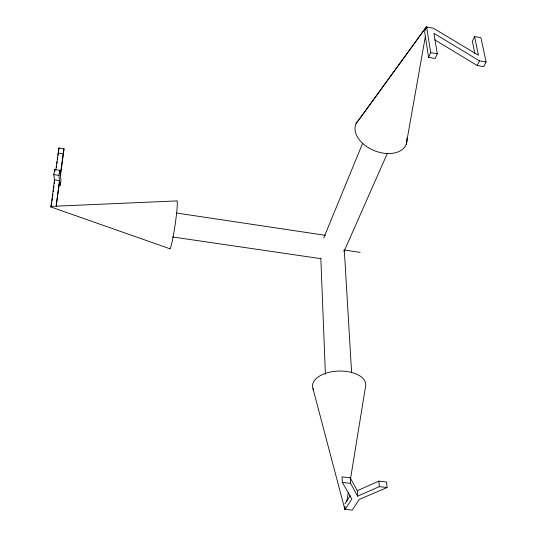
<?xml version="1.0" encoding="UTF-8"?>
<svg xmlns="http://www.w3.org/2000/svg" width="537" height="537" viewBox="0 0 537 537"><rect width="100%" height="100%" fill="white"/><g stroke="black" fill="none" stroke-linecap="round" stroke-linejoin="round"><path stroke-width="0.81" d="M169.994 248.792L50.928 206.973L51.015 206.383L54.371 206.242M51.022 206.443L50.928 206.973M50.988 206.711L54.472 179.861L53.781 174.606L54.767 169.564L59.896 170.35L60.265 174.867L64.004 148.769L58.976 147.984L55.774 170.061M52.096 200.59L52.411 198.173M52.619 196.562L52.935 194.146M53.25 191.729L53.458 190.118M53.666 188.507L53.982 186.091M54.297 183.674L54.506 182.063M56.439 167.437L56.647 165.819M56.969 163.389L57.177 161.765M57.493 159.335L57.707 157.71M58.023 155.28L58.238 153.656M58.446 152.038L58.976 147.984M56.056 206.604L59.486 180.62L58.936 175.391L59.896 170.35M64.004 148.769L60.473 175.498L60.976 180.633L60.077 185.426L58.452 185.178M346.882 501.115L348.224 492.852M350.379 479.642L365.583 386.311A26.635 14.271 -1.8 0 0 336.665 371.161A26.635 14.271 -1.8 0 0 313.642 390.037M406.241 144.319L425.264 37.026M56.09 206.658L59.694 181.211L60.077 185.426M50.975 206.678L51.847 202.154M323.704 237.992L362.683 143.178M426.586 27.28C427.882 26.971 425.593 27.367 426.747 26.89M424.928 31.079L426.653 27.025L433.393 28.246L478.413 55.244L474.601 36.576L480.957 37.738L486.072 62.01L483.75 66.669L477.151 65.494L434.715 39.798M486.072 62.01L479.447 60.829L433.943 33.354L437.286 53.794L435.171 58.526L428.593 57.358L430.681 52.619L426.653 27.025M343.861 251.813L387.419 153.246M474.601 36.576L472.385 41.242L474.829 53.418M477.151 65.494L479.447 60.829M344.835 509.351L345.539 509.371L344.841 509.391L312.977 388.613M344.922 503.974L350.211 495.624M356.031 123.732L426.324 26.951L358.763 119.952A27.139 17.64 21.8 0 0 375.235 150.991A27.139 17.64 21.8 0 0 406.925 138.11M345.063 509.512L345.392 509.23M357.273 490.711L378.874 481.125L386.606 482.025L387.043 487.536L359.246 499.45L352.252 510.15L345.184 509.365L351.836 498.987L342.331 482.387L342.062 476.863L350.245 477.809L357.273 490.711L357.588 496.175L379.283 486.643L387.043 487.536M56.043 206.168L176.646 200.925A24.34 1.718 -81.6 0 1 175.022 225.365A24.34 1.718 -81.6 0 1 169.585 248.497M342.331 482.387L350.54 483.334L357.588 496.175M172.451 236.938L320.79 258.653M343.774 249.953L360.139 252.377M176.686 213.048L325.556 235.347M53.781 174.606L58.936 175.391M54.472 179.861L59.486 180.62M57.983 153.079L63.03 153.864M430.681 52.619L437.286 53.794M424.639 31.757L428.593 57.358M54.767 169.564L54.928 171.081M378.874 481.125L379.283 486.643M344.331 250.302L351.607 372.732M350.245 477.809L350.54 483.334M345.036 506.284L345.15 508.593M320.811 258.055L325.402 374.282"/></g></svg>
